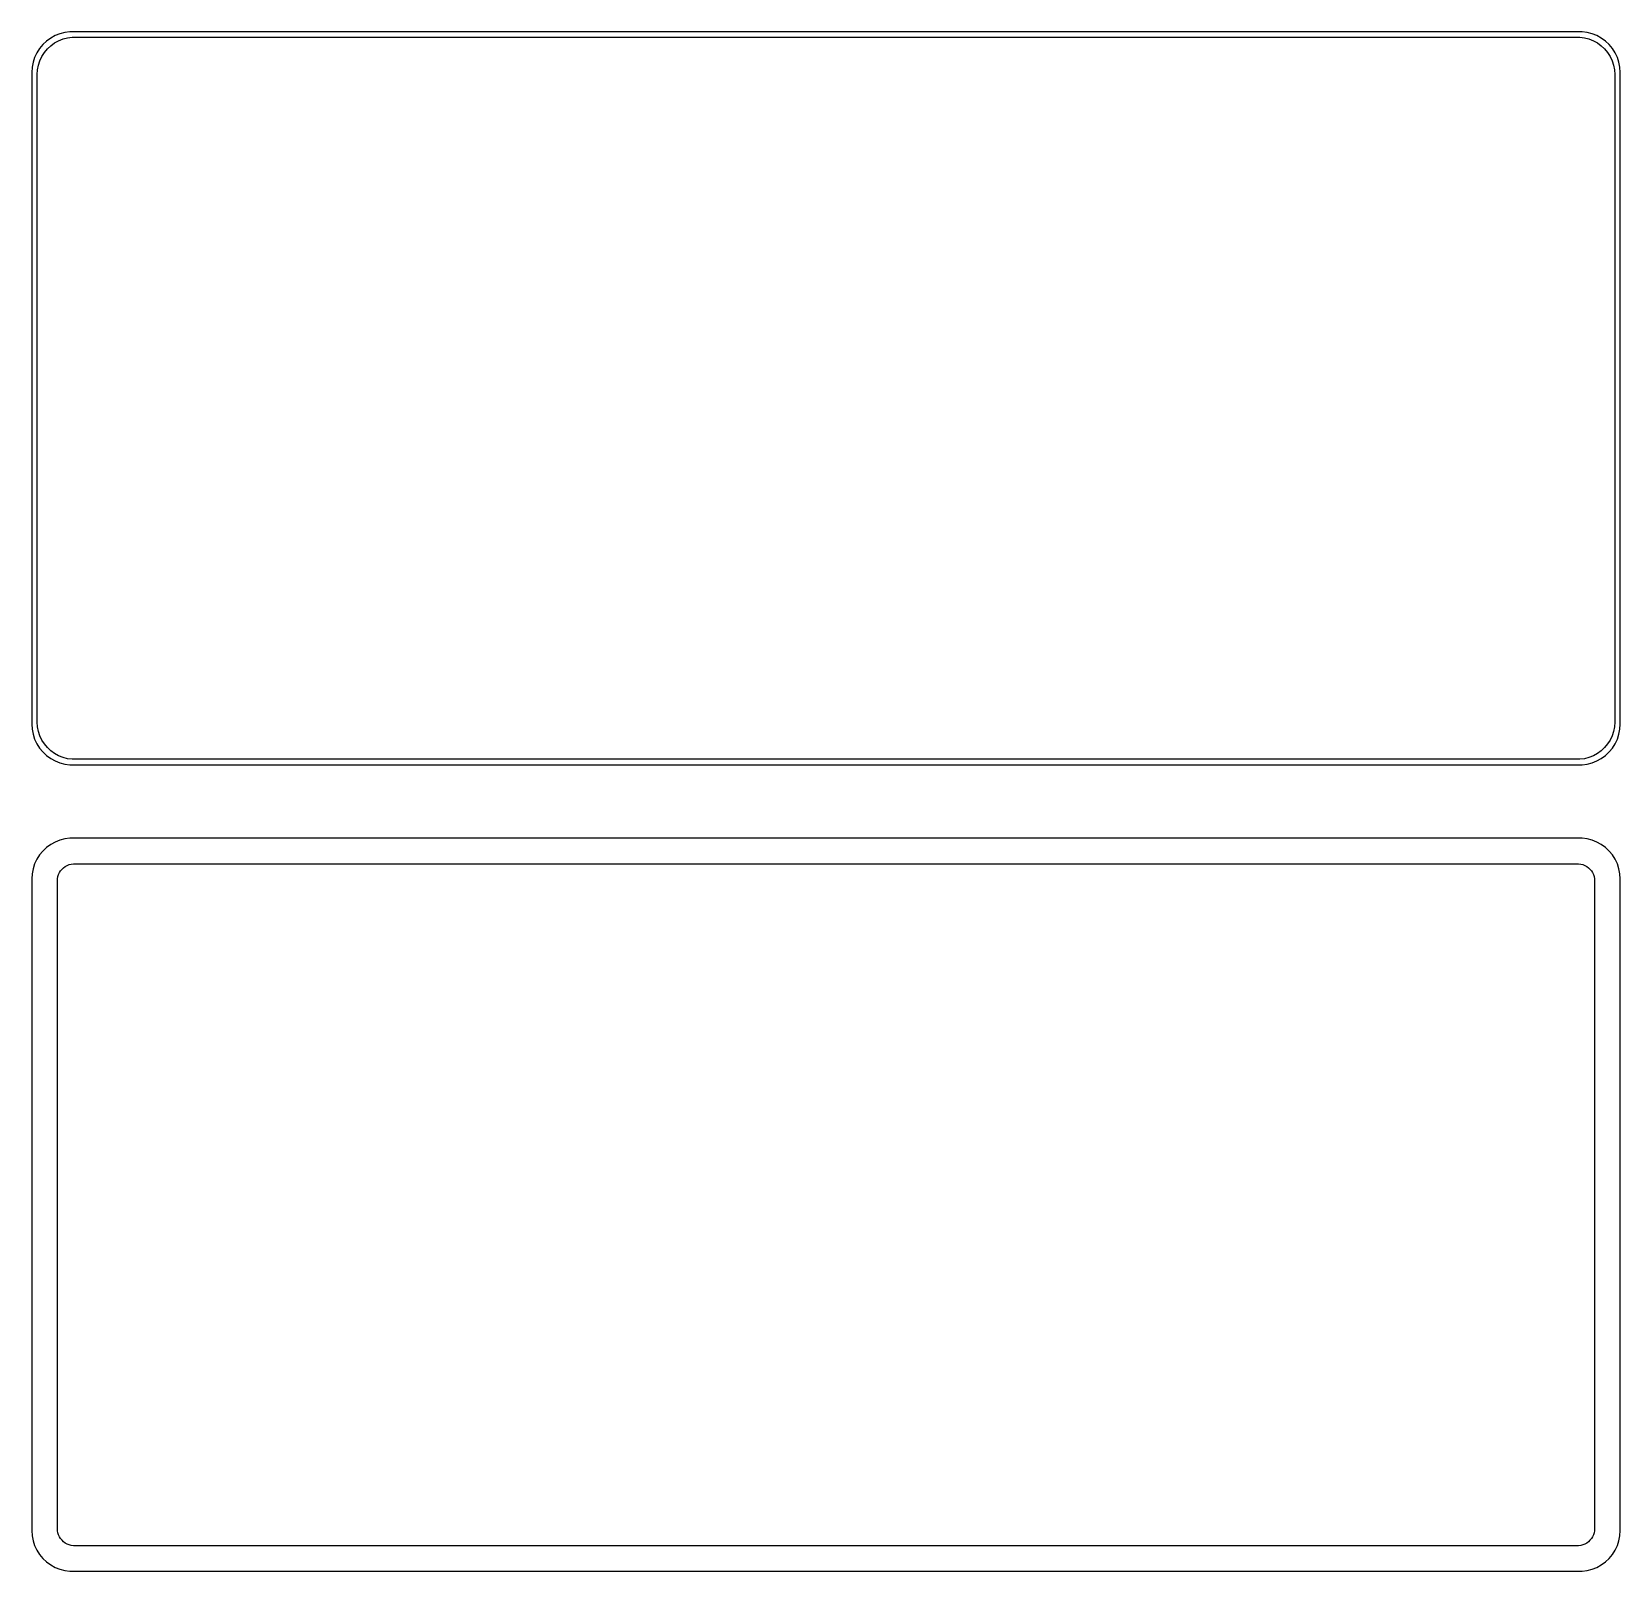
# Model space of a CAD drawing. Header units: metres. Extents: x -98 to 98, y 153 to 342.
import ezdxf

# ---------------------------------------------------------------- set-up
doc = ezdxf.new("R2010")
doc.units = ezdxf.units.M

msp = doc.modelspace()

# ---------------------------------------------------------------- linework, layer by layer
for p, q in [((-94.6289, 341.524), (-95.1791, 341.222)), ((-94.0451, 341.755), (-94.6289, 341.524)), ((-93.4369, 341.911), (-94.0451, 341.755)), ((-92.8139, 341.99), (-93.4369, 341.911)), ((-93.1079, 341.247), (-92.5375, 341.319)), ((92.8139, 341.99), (-92.8139, 341.99)), ((-92.5375, 341.319), (92.5375, 341.319)), ((92.5375, 341.319), (93.1079, 341.247)), ((93.4369, 341.911), (92.8139, 341.99)), ((94.0451, 341.755), (93.4369, 341.911)), ((94.6289, 341.524), (94.0451, 341.755)), ((95.1791, 341.222), (94.6289, 341.524)), ((-96.8815, 339.409), (-97.1489, 338.841)), ((-96.5451, 339.939), (-96.8815, 339.409)), ((-96.1448, 340.423), (-96.5451, 339.939)), ((-96.2621, 338.956), (-95.954, 339.441)), ((-95.6871, 340.853), (-96.1448, 340.423)), ((-95.954, 339.441), (-95.5875, 339.884)), ((-95.1791, 341.222), (-95.6871, 340.853)), ((-95.5875, 339.884), (-95.1684, 340.278)), ((-95.1684, 340.278), (-94.7032, 340.616)), ((-94.7032, 340.616), (-94.1994, 340.893)), ((-94.1994, 340.893), (-93.6648, 341.104)), ((-93.6648, 341.104), (-93.1079, 341.247)), ((93.1079, 341.247), (93.6648, 341.104)), ((93.6648, 341.104), (94.1994, 340.893)), ((94.1994, 340.893), (94.7032, 340.616)), ((94.7032, 340.616), (95.1684, 340.278)), ((95.1684, 340.278), (95.5875, 339.884)), ((95.6871, 340.853), (95.1791, 341.222)), ((95.5875, 339.884), (95.954, 339.441)), ((96.1448, 340.423), (95.6871, 340.853)), ((95.954, 339.441), (96.2621, 338.956)), ((96.5451, 339.939), (96.1448, 340.423)), ((96.8815, 339.409), (96.5451, 339.939)), ((97.1489, 338.841), (96.8815, 339.409)), ((-97.4606, 337.627), (-97.5, 337)), ((-97.3429, 338.243), (-97.4606, 337.627)), ((-97.1489, 338.841), (-97.3429, 338.243)), ((-96.7923, 337.324), (-96.6846, 337.889)), ((-96.6846, 337.889), (-96.5069, 338.435)), ((-96.5069, 338.435), (-96.2621, 338.956)), ((96.2621, 338.956), (96.5069, 338.435)), ((96.5069, 338.435), (96.6846, 337.889)), ((96.6846, 337.889), (96.7923, 337.324)), ((97.3429, 338.243), (97.1489, 338.841)), ((97.4606, 337.627), (97.3429, 338.243)), ((97.5, 337), (97.4606, 337.627)), ((-97.5, 337), (-97.5, 257)), ((-96.8284, 336.75), (-96.7923, 337.324)), ((-96.8284, 257.25), (-96.8284, 336.75)), ((96.7923, 337.324), (96.8284, 336.75)), ((96.8284, 336.75), (96.8284, 257.25)), ((97.5, 257), (97.5, 337)), ((-97.5, 257), (-97.4606, 256.373)), ((-97.4606, 256.373), (-97.3429, 255.757)), ((-97.3429, 255.757), (-97.1489, 255.159)), ((-96.7923, 256.676), (-96.8284, 257.25)), ((-96.6846, 256.111), (-96.7923, 256.676)), ((-96.5069, 255.565), (-96.6846, 256.111)), ((-96.2621, 255.044), (-96.5069, 255.565)), ((96.5069, 255.565), (96.2621, 255.044)), ((96.6846, 256.111), (96.5069, 255.565)), ((96.7923, 256.676), (96.6846, 256.111)), ((96.8284, 257.25), (96.7923, 256.676)), ((97.1489, 255.159), (97.3429, 255.757)), ((97.3429, 255.757), (97.4606, 256.373)), ((97.4606, 256.373), (97.5, 257)), ((-97.1489, 255.159), (-96.8815, 254.591)), ((-96.8815, 254.591), (-96.5451, 254.061)), ((-96.5451, 254.061), (-96.1448, 253.577)), ((-95.954, 254.559), (-96.2621, 255.044)), ((-96.1448, 253.577), (-95.6871, 253.147)), ((-95.5875, 254.116), (-95.954, 254.559)), ((-95.1684, 253.722), (-95.5875, 254.116)), ((-94.7032, 253.384), (-95.1684, 253.722)), ((95.1684, 253.722), (94.7032, 253.384)), ((95.5875, 254.116), (95.1684, 253.722)), ((95.954, 254.559), (95.5875, 254.116)), ((95.6871, 253.147), (96.1448, 253.577)), ((96.2621, 255.044), (95.954, 254.559)), ((96.1448, 253.577), (96.5451, 254.061)), ((96.5451, 254.061), (96.8815, 254.591)), ((96.8815, 254.591), (97.1489, 255.159)), ((-95.6871, 253.147), (-95.1791, 252.778)), ((-95.1791, 252.778), (-94.6289, 252.476)), ((-94.1994, 253.107), (-94.7032, 253.384)), ((-94.6289, 252.476), (-94.0451, 252.245)), ((-93.6648, 252.896), (-94.1994, 253.107)), ((-94.0451, 252.245), (-93.4369, 252.089)), ((-93.1079, 252.753), (-93.6648, 252.896)), ((-93.4369, 252.089), (-92.8139, 252.01)), ((-92.5375, 252.681), (-93.1079, 252.753)), ((-92.8139, 252.01), (92.8139, 252.01)), ((92.5375, 252.681), (-92.5375, 252.681)), ((93.1079, 252.753), (92.5375, 252.681)), ((92.8139, 252.01), (93.4369, 252.089)), ((93.6648, 252.896), (93.1079, 252.753)), ((93.4369, 252.089), (94.0451, 252.245)), ((94.1994, 253.107), (93.6648, 252.896)), ((94.0451, 252.245), (94.6289, 252.476)), ((94.7032, 253.384), (94.1994, 253.107)), ((94.6289, 252.476), (95.1791, 252.778)), ((95.1791, 252.778), (95.6871, 253.147)), ((-95.6871, 241.853), (-96.1448, 241.423)), ((-95.1791, 242.222), (-95.6871, 241.853)), ((-94.6289, 242.524), (-95.1791, 242.222)), ((-94.0451, 242.755), (-94.6289, 242.524)), ((-93.4369, 242.911), (-94.0451, 242.755)), ((-92.8139, 242.99), (-93.4369, 242.911)), ((92.8139, 242.99), (-92.8139, 242.99)), ((93.4369, 242.911), (92.8139, 242.99)), ((94.0451, 242.755), (93.4369, 242.911)), ((94.6289, 242.524), (94.0451, 242.755)), ((95.1791, 242.222), (94.6289, 242.524)), ((95.6871, 241.853), (95.1791, 242.222)), ((96.1448, 241.423), (95.6871, 241.853)), ((-96.8815, 240.409), (-97.1489, 239.841)), ((-96.5451, 240.939), (-96.8815, 240.409)), ((-96.1448, 241.423), (-96.5451, 240.939)), ((-92.6453, 239.822), (-92.3825, 239.855)), ((-92.3825, 239.855), (92.3825, 239.855)), ((92.3825, 239.855), (92.6453, 239.822)), ((96.5451, 240.939), (96.1448, 241.423)), ((96.8815, 240.409), (96.5451, 240.939)), ((97.1489, 239.841), (96.8815, 240.409)), ((-97.4606, 238.627), (-97.5, 238)), ((-97.5, 238), (-97.5, 158)), ((-97.3429, 239.243), (-97.4606, 238.627)), ((-97.1489, 239.841), (-97.3429, 239.243)), ((-94.3596, 237.75), (-94.343, 238.014)), ((-94.343, 238.014), (-94.2934, 238.275)), ((-94.2934, 238.275), (-94.2115, 238.527)), ((-94.2115, 238.527), (-94.0987, 238.766)), ((-94.0987, 238.766), (-93.9567, 238.99)), ((-93.9567, 238.99), (-93.7879, 239.194)), ((-93.7879, 239.194), (-93.5947, 239.375)), ((-93.5947, 239.375), (-93.3804, 239.531)), ((-93.3804, 239.531), (-93.1482, 239.659)), ((-93.1482, 239.659), (-92.9019, 239.756)), ((-92.9019, 239.756), (-92.6453, 239.822)), ((92.6453, 239.822), (92.9019, 239.756)), ((92.9019, 239.756), (93.1482, 239.659)), ((93.1482, 239.659), (93.3804, 239.531)), ((93.3804, 239.531), (93.5947, 239.375)), ((93.5947, 239.375), (93.7879, 239.194)), ((93.7879, 239.194), (93.9567, 238.99)), ((93.9567, 238.99), (94.0987, 238.766)), ((94.0987, 238.766), (94.2115, 238.527)), ((94.2115, 238.527), (94.2934, 238.275)), ((94.2934, 238.275), (94.343, 238.014)), ((94.343, 238.014), (94.3596, 237.75)), ((97.3429, 239.243), (97.1489, 239.841)), ((97.4606, 238.627), (97.3429, 239.243)), ((97.5, 238), (97.4606, 238.627)), ((97.5, 158), (97.5, 238)), ((-94.3596, 158.25), (-94.3596, 237.75)), ((94.3596, 237.75), (94.3596, 158.25)), ((-97.5, 158), (-97.4606, 157.373)), ((-94.343, 157.986), (-94.3596, 158.25)), ((-94.2934, 157.725), (-94.343, 157.986)), ((94.343, 157.986), (94.2934, 157.725)), ((94.3596, 158.25), (94.343, 157.986)), ((97.4606, 157.373), (97.5, 158)), ((-97.4606, 157.373), (-97.3429, 156.757)), ((-97.3429, 156.757), (-97.1489, 156.159)), ((-97.1489, 156.159), (-96.8815, 155.591)), ((-94.2115, 157.473), (-94.2934, 157.725)), ((-94.0987, 157.234), (-94.2115, 157.473)), ((-93.9567, 157.01), (-94.0987, 157.234)), ((-93.7879, 156.806), (-93.9567, 157.01)), ((-93.5947, 156.625), (-93.7879, 156.806)), ((-93.3804, 156.469), (-93.5947, 156.625)), ((-93.1482, 156.341), (-93.3804, 156.469)), ((-92.9019, 156.244), (-93.1482, 156.341)), ((-92.6453, 156.178), (-92.9019, 156.244)), ((-92.3825, 156.145), (-92.6453, 156.178)), ((92.3825, 156.145), (-92.3825, 156.145)), ((92.6453, 156.178), (92.3825, 156.145)), ((92.9019, 156.244), (92.6453, 156.178)), ((93.1482, 156.341), (92.9019, 156.244)), ((93.3804, 156.469), (93.1482, 156.341)), ((93.5947, 156.625), (93.3804, 156.469)), ((93.7879, 156.806), (93.5947, 156.625)), ((93.9567, 157.01), (93.7879, 156.806)), ((94.0987, 157.234), (93.9567, 157.01)), ((94.2115, 157.473), (94.0987, 157.234)), ((94.2934, 157.725), (94.2115, 157.473)), ((96.8815, 155.591), (97.1489, 156.159)), ((97.1489, 156.159), (97.3429, 156.757)), ((97.3429, 156.757), (97.4606, 157.373)), ((-96.8815, 155.591), (-96.5451, 155.061)), ((-96.5451, 155.061), (-96.1448, 154.577)), ((-96.1448, 154.577), (-95.6871, 154.147)), ((-95.6871, 154.147), (-95.1791, 153.778)), ((95.1791, 153.778), (95.6871, 154.147)), ((95.6871, 154.147), (96.1448, 154.577)), ((96.1448, 154.577), (96.5451, 155.061)), ((96.5451, 155.061), (96.8815, 155.591)), ((-95.1791, 153.778), (-94.6289, 153.476)), ((-94.6289, 153.476), (-94.0451, 153.245)), ((-94.0451, 153.245), (-93.4369, 153.089)), ((-93.4369, 153.089), (-92.8139, 153.01)), ((-92.8139, 153.01), (92.8139, 153.01)), ((92.8139, 153.01), (93.4369, 153.089)), ((93.4369, 153.089), (94.0451, 153.245)), ((94.0451, 153.245), (94.6289, 153.476)), ((94.6289, 153.476), (95.1791, 153.778))]:
    msp.add_line(p, q)

doc.saveas('drawing.dxf')
